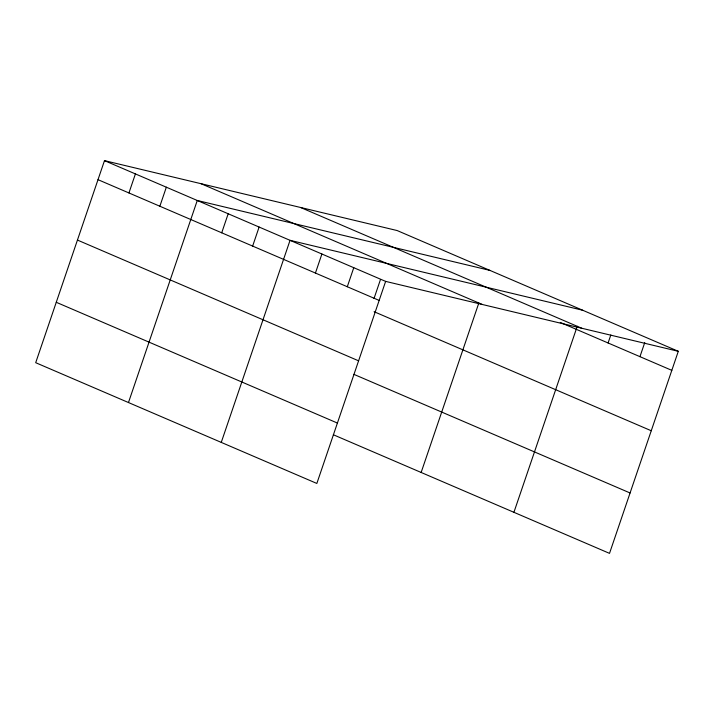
<?xml version="1.0" encoding="UTF-8"?>
<svg xmlns="http://www.w3.org/2000/svg" width="714" height="714" viewBox="0 0 714 714"><rect width="100%" height="100%" fill="white"/><g stroke="black" fill="none" stroke-linecap="round" stroke-linejoin="round"><path stroke-width="1.07" d="M678.3 351.306L397.154 230.551L104.485 160.632L35.7 362.694L316.846 483.449L385.64 281.387L678.3 351.306L609.515 553.368L333.349 434.755M128.931 192.95L135.41 173.913M159.856 206.239L166.344 187.193M128.475 402.544L197.269 200.482L489.929 270.401M221.715 232.8L228.194 213.763M252.64 246.089L259.12 227.043M221.26 442.394L290.045 240.332L582.713 310.251M315.427 273.051L321.907 254.014M347.29 286.742L353.769 267.696M374.011 298.532L380.392 279.79M421.144 472.463L478.844 302.977M513.919 512.313L577.251 326.289M608.087 342.979L610.818 334.964M639.958 356.661L644.733 342.631M300.576 207.479L581.723 328.235M560.267 322.433L671.82 370.352M201.062 183.703L482.218 304.459M104.485 160.632L385.64 281.387M98.005 179.669L379.152 300.424M374.1 311.706L651.257 430.747M77.442 240.065L358.598 360.82M353.912 374.359L630.069 492.972M56.263 302.29L337.41 423.054"/></g></svg>
